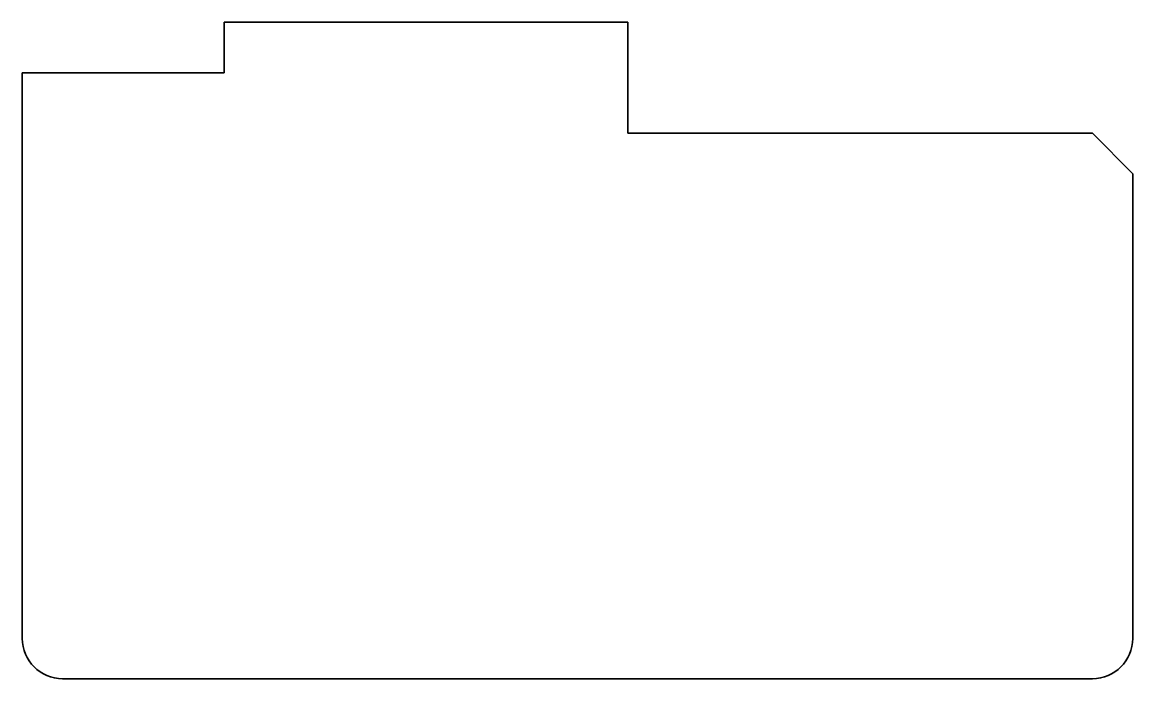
# Model space of a CAD drawing. Header units: millimetres. Extents: x 0 to 55, y 0 to 32.5.
import ezdxf

# ---------------------------------------------------------------- set-up
doc = ezdxf.new("R2010")
doc.units = ezdxf.units.MM
doc.layers.add('SIMUMAK Visible (ISO)', color=7, linetype='Continuous', lineweight=35)

# ---------------------------------------------------------------- blocks, each defined once
blk = doc.blocks.new('SIL-027-CLTV-01_Sheet_13_SIL-027-CLTV-01')
at = {"layer": 'SIMUMAK Visible (ISO)'}
for p, q in [((-17.5, 13.75), (-17.5, 16.25)), ((-17.5, 16.25), (2.5, 16.25)), ((2.5, 16.25), (2.5, 10.75)), ((-27.5, -14.25), (-27.5, 13.75)), ((-27.5, 13.75), (-17.5, 13.75)), ((2.5, 10.75), (25.5, 10.75)), ((27.5, 8.75), (25.5, 10.75)), ((27.5, 8.75), (27.5, -14.25)), ((25.5, -16.25), (-25.5, -16.25))]:
    blk.add_line(p, q, dxfattribs=at)
at = {"layer": 'SIMUMAK Visible (ISO)', "extrusion": (0, 0, -1)}
for centre, start, end in [((25.5, -14.25), 270, 0), ((-25.5, -14.25), 180, 270)]:
    blk.add_arc(centre, 2, start, end, dxfattribs=at)

msp = doc.modelspace()

# ---------------------------------------------------------------- block references
msp.add_blockref('SIL-027-CLTV-01_Sheet_13_SIL-027-CLTV-01', (27.5, 16.25))

doc.saveas('drawing.dxf')
